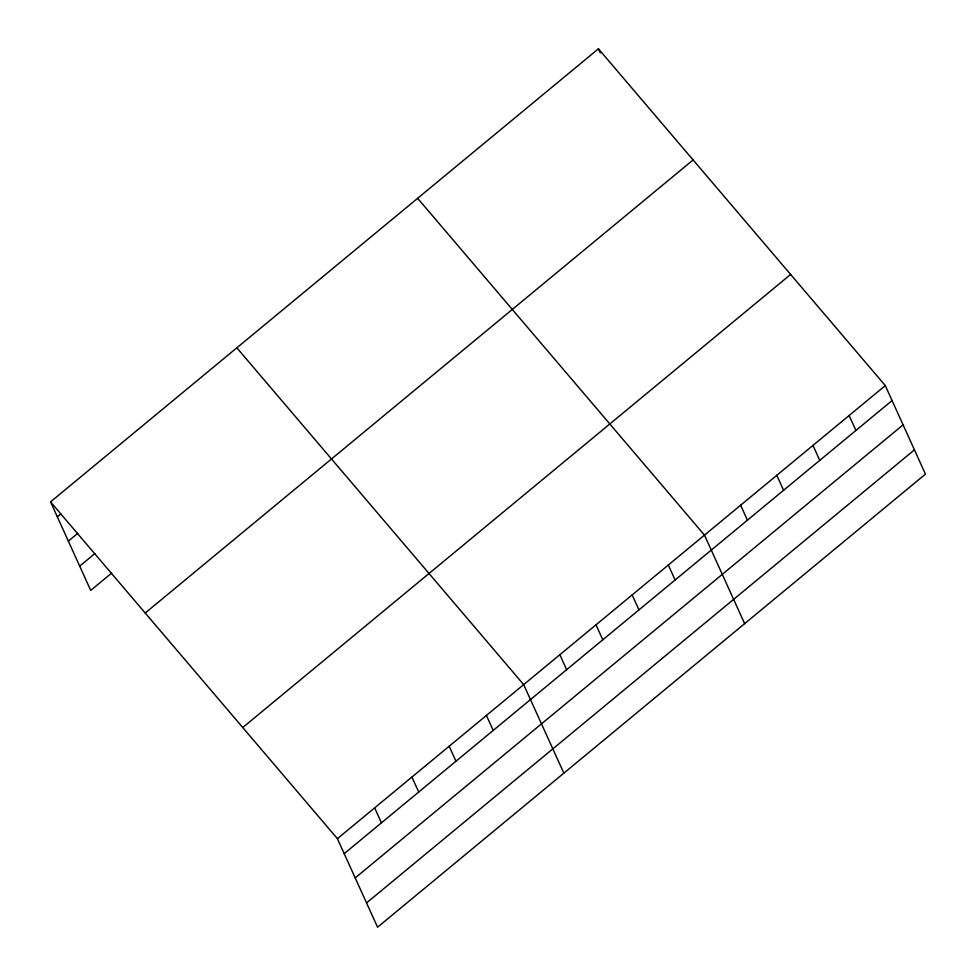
<?xml version="1.0" encoding="UTF-8"?>
<svg xmlns="http://www.w3.org/2000/svg" width="976" height="976" viewBox="0 0 976 976"><rect width="100%" height="100%" fill="white"/><g stroke="black" fill="none" stroke-linecap="round" stroke-linejoin="round"><path stroke-width="1.46" d="M50.557 501.871L598.434 48.8L885.293 385.593L925.443 474.129L377.566 927.2L337.403 838.677L50.557 501.871L90.707 590.407L111.667 573.071M57.34 516.841L60.841 513.949M68.357 541.119L77.665 533.421M79.703 566.129L94.831 553.612M145.217 613.013L693.094 159.942M242.743 727.535L790.633 274.451M337.403 838.677L885.293 385.593M344.199 853.646L892.076 400.563M355.203 877.912L903.093 424.841M366.549 902.922L914.439 449.851M417.643 198.311L704.489 535.116L744.639 623.64M236.839 347.834L523.685 684.627L563.847 773.151M849.132 415.495L855.915 430.465M812.971 445.41L819.755 460.367M598.434 48.8L600.289 52.887M776.811 475.312L783.594 490.281M740.65 505.214L747.433 520.184M668.328 565.019L675.111 579.988M632.167 594.921L638.951 609.89M596.007 624.823L602.79 639.792M559.846 654.725L566.629 669.695M486.426 715.432L493.222 730.402M449.167 746.25L455.963 761.219M411.921 777.055L418.704 792.024M374.662 807.86L381.445 822.829"/></g></svg>
